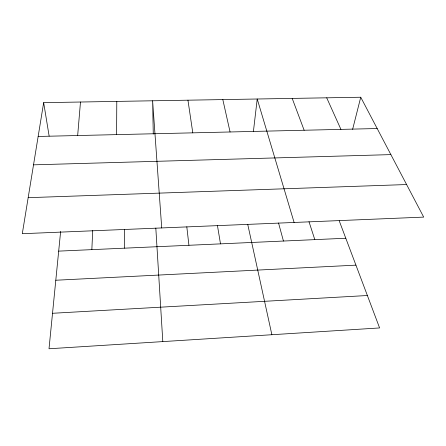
<?xml version="1.0" encoding="UTF-8"?>
<svg xmlns="http://www.w3.org/2000/svg" width="446" height="446" viewBox="0 0 446 446"><rect width="100%" height="100%" fill="white"/><g stroke="black" fill="none" stroke-linecap="round" stroke-linejoin="round"><path stroke-width="0.67" d="M116.601 134.625L116.791 101.404M91.848 249.637L92.718 230.376M77.665 135.534L80.481 102.028M60.639 231.396L49.01 348.766L379.602 327.938L339.228 220.837M253.384 131.704L257.225 99.001L294.104 222.465M43.663 102.652L22.3 233.704L423.7 217.107L360.747 97.234L43.663 102.652L49.138 136.063M352.613 129.379L360.747 97.234M52.528 313.282L367.381 295.514M55.8 280.239L355.93 265.147M58.688 251.126L345.789 238.242M28.176 197.673L406.596 184.544M33.528 164.842L390.88 154.611M38.155 136.459L377.182 128.537M326.706 97.813L340.928 129.385M292.202 98.404L304.139 130.243M309 221.734L314.809 239.63M278.538 222.994L283.444 241.035M222.822 99.592L230.069 131.977M247.714 224.271L271.87 334.729M217.442 225.525L220.497 243.862M187.95 100.188L192.789 132.847M186.807 226.797L188.926 245.278M161.72 227.939L152.61 100.79L153.273 134.045M155.816 228.079L162.807 341.597M124.445 229.378L124.607 248.166"/></g></svg>
